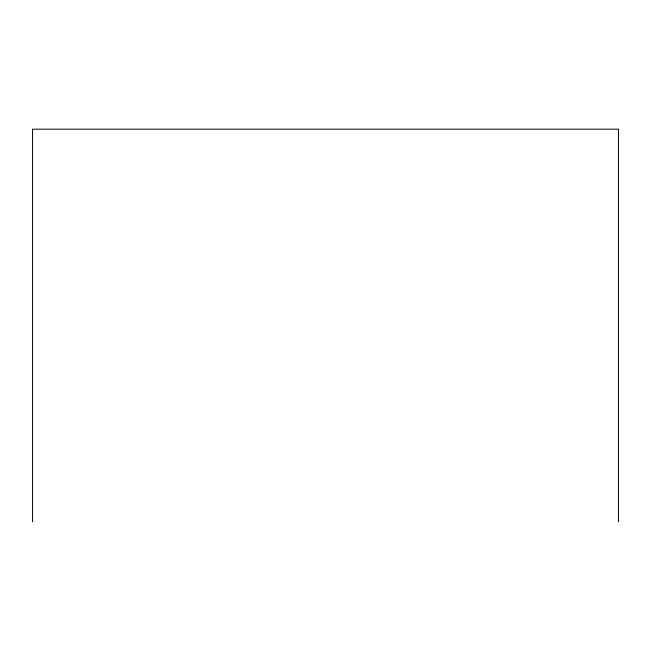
<?xml version="1.0" encoding="UTF-8"?>
<svg xmlns="http://www.w3.org/2000/svg" width="651" height="651" viewBox="0 0 651 651"><rect width="100%" height="100%" fill="white"/><g stroke="black" fill="none" stroke-linecap="round" stroke-linejoin="round"><path stroke-width="0.98" d="M618.45 521.817L618.45 129.183L32.55 129.183L32.55 521.817"/></g></svg>
